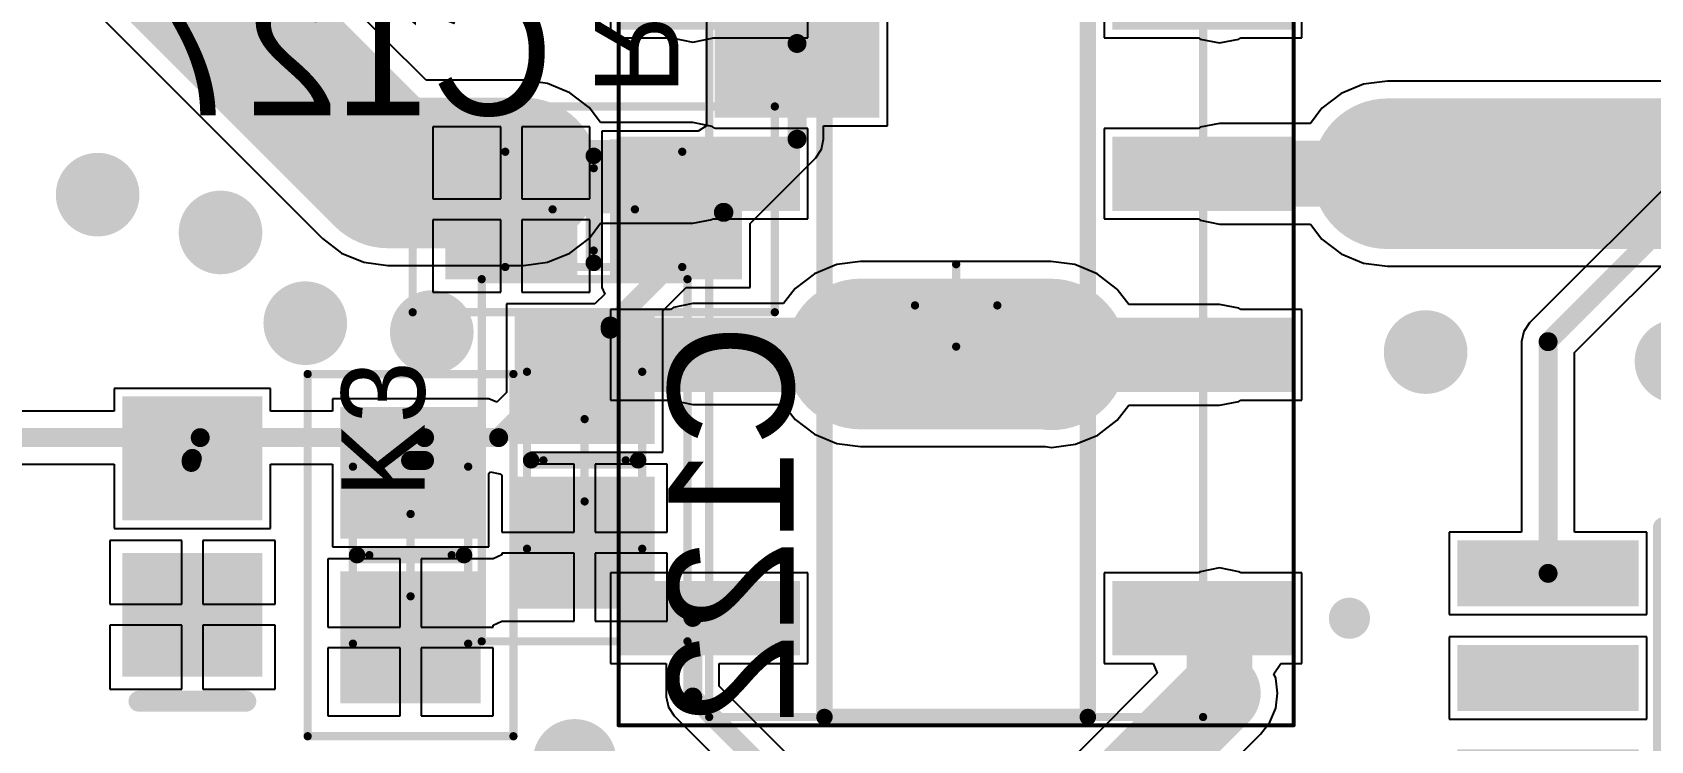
# Model space of a CAD drawing. Header units: millimetres. Extents: x 0 to 7.36, y -3.03 to 0.
# Drawn here: x 1.686 to 2.46, y -0.959 to -0.62 of the extents above; entities that cross this region are included whole.
import ezdxf

# ---------------------------------------------------------------- set-up
doc = ezdxf.new("R2010")
doc.units = ezdxf.units.MM
doc.header["$MEASUREMENT"] = 0
for name, color, linetype in [('BottomLayer', 5, 'Continuous'), ('BottomOverlay', 54, 'Continuous'), ('BottomPaste', 16, 'Continuous'), ('BottomSolder', 6, 'Continuous'), ('Mechanical13', 56, 'Continuous'), ('Mechanical15', 56, 'Continuous'), ('MultiLayer', 9, 'Continuous'), ('TopLayer', 1, 'Continuous'), ('TopOverlay', 2, 'Continuous'), ('TopPaste', 8, 'Continuous'), ('TopSolder', 216, 'Continuous'), ('ViaHoleLayer', 16, 'Continuous')]:
    doc.layers.add(name, color=color, linetype=linetype)

# ---------------------------------------------------------------- blocks, each defined once
blk = doc.blocks.new('6_0805_M_B_1')
at = {"layer": 'BottomLayer'}
for points in [[(-0.06693, 0.02953), (-0.06693, -0.02953), (-0.01181, 0.02953), (-0.01181, -0.02953)], [(0.01181, 0.02953), (0.01181, -0.02953), (0.06693, 0.02953), (0.06693, -0.02953)]]:
    blk.add_solid(points, dxfattribs=at)
at = {"layer": 'BottomOverlay', "const_width": 0.00787}
blk.add_lwpolyline([(0, -0.02559), (0, 0.02559)], dxfattribs=at)
at = {"layer": 'BottomOverlay', "const_width": 0.00394}
for points in [[(-0.00197, 0.02559, 1), (0.00197, 0.02559, 1)], [(-0.00197, -0.02559, 1), (0.00197, -0.02559, 1)]]:
    blk.add_lwpolyline(points, format="xyb", close=True, dxfattribs=at)
at = {"layer": 'BottomPaste'}
for points in [[(-0.06693, 0.02953), (-0.06693, -0.02953), (-0.01181, 0.02953), (-0.01181, -0.02953)], [(0.01181, 0.02953), (0.01181, -0.02953), (0.06693, 0.02953), (0.06693, -0.02953)]]:
    blk.add_solid(points, dxfattribs=at)
at = {"layer": 'BottomSolder'}
for points in [[(-0.07093, 0.03353), (-0.07093, -0.03353), (-0.00781, 0.03353), (-0.00781, -0.03353)], [(0.00781, 0.03353), (0.00781, -0.03353), (0.07093, 0.03353), (0.07093, -0.03353)]]:
    blk.add_solid(points, dxfattribs=at)
at = {"layer": 'Mechanical13', "const_width": 0.00394}
for points in [[(-0.04232, 0.02756), (0.04232, 0.02756)], [(-0.04232, -0.02756), (-0.04232, 0.02756)], [(0.04232, -0.02756), (0.04232, 0.02756)], [(-0.04232, -0.02756), (0.04232, -0.02756)]]:
    blk.add_lwpolyline(points, dxfattribs=at)
at = {"layer": 'Mechanical13', "const_width": 0.00197}
for points in [[(-0.04331, 0.02756, 1), (-0.04134, 0.02756, 1)], [(-0.04331, 0.02756, 1), (-0.04134, 0.02756, 1)], [(0.04134, 0.02756, 1), (0.04331, 0.02756, 1)], [(0.04134, 0.02756, 1), (0.04331, 0.02756, 1)], [(-0.04331, -0.02756, 1), (-0.04134, -0.02756, 1)], [(-0.04331, -0.02756, 1), (-0.04134, -0.02756, 1)], [(0.04134, -0.02756, 1), (0.04331, -0.02756, 1)], [(0.04134, -0.02756, 1), (0.04331, -0.02756, 1)]]:
    blk.add_lwpolyline(points, format="xyb", close=True, dxfattribs=at)
at = {"layer": 'Mechanical15', "const_width": 0.00394}
for points in [[(-0.08661, 0.04921), (0.08661, 0.04921)], [(-0.08661, -0.04921), (-0.08661, 0.04921)], [(0.08661, -0.04921), (0.08661, 0.04921)], [(0, -0.01969), (0, 0.01969)], [(-0.01969, 0), (0.01969, 0)], [(-0.08661, -0.04921), (0.08661, -0.04921)]]:
    blk.add_lwpolyline(points, dxfattribs=at)
at = {"layer": 'Mechanical15', "const_width": 0.00197}
for points in [[(-0.0876, 0.04921, 1), (-0.08563, 0.04921, 1)], [(-0.0876, 0.04921, 1), (-0.08563, 0.04921, 1)], [(0.08563, 0.04921, 1), (0.0876, 0.04921, 1)], [(0.08563, 0.04921, 1), (0.0876, 0.04921, 1)], [(-0.00098, 0.01969, 1), (0.00098, 0.01969, 1)], [(-0.02067, 0, 1), (-0.0187, 0, 1)], [(0.0187, 0, 1), (0.02067, 0, 1)], [(-0.00098, -0.01969, 1), (0.00098, -0.01969, 1)], [(-0.0876, -0.04921, 1), (-0.08563, -0.04921, 1)], [(-0.0876, -0.04921, 1), (-0.08563, -0.04921, 1)], [(0.08563, -0.04921, 1), (0.0876, -0.04921, 1)], [(0.08563, -0.04921, 1), (0.0876, -0.04921, 1)]]:
    blk.add_lwpolyline(points, format="xyb", close=True, dxfattribs=at)
blk = doc.blocks.new('6_0805_M_B_2')
at = {"layer": 'BottomLayer'}
for points in [[(-0.06693, 0.02953), (-0.06693, -0.02953), (-0.01181, 0.02953), (-0.01181, -0.02953)], [(0.01181, 0.02953), (0.01181, -0.02953), (0.06693, 0.02953), (0.06693, -0.02953)]]:
    blk.add_solid(points, dxfattribs=at)
at = {"layer": 'BottomOverlay', "const_width": 0.00787}
blk.add_lwpolyline([(0, 0.02559), (0, -0.02559)], dxfattribs=at)
at = {"layer": 'BottomOverlay', "const_width": 0.00394}
for points in [[(-0.00197, 0.02559, 1), (0.00197, 0.02559, 1)], [(-0.00197, -0.02559, 1), (0.00197, -0.02559, 1)]]:
    blk.add_lwpolyline(points, format="xyb", close=True, dxfattribs=at)
at = {"layer": 'BottomPaste'}
for points in [[(-0.06693, 0.02953), (-0.06693, -0.02953), (-0.01181, 0.02953), (-0.01181, -0.02953)], [(0.01181, 0.02953), (0.01181, -0.02953), (0.06693, 0.02953), (0.06693, -0.02953)]]:
    blk.add_solid(points, dxfattribs=at)
at = {"layer": 'BottomSolder'}
for points in [[(-0.07093, 0.03353), (-0.07093, -0.03353), (-0.00781, 0.03353), (-0.00781, -0.03353)], [(0.00781, 0.03353), (0.00781, -0.03353), (0.07093, 0.03353), (0.07093, -0.03353)]]:
    blk.add_solid(points, dxfattribs=at)
at = {"layer": 'Mechanical13', "const_width": 0.00394}
for points in [[(-0.04232, 0.02756), (-0.04232, -0.02756)], [(-0.04232, 0.02756), (0.04232, 0.02756)], [(0.04232, 0.02756), (0.04232, -0.02756)], [(-0.04232, -0.02756), (0.04232, -0.02756)]]:
    blk.add_lwpolyline(points, dxfattribs=at)
at = {"layer": 'Mechanical13', "const_width": 0.00197}
for points in [[(-0.04331, 0.02756, 1), (-0.04134, 0.02756, 1)], [(-0.04331, 0.02756, 1), (-0.04134, 0.02756, 1)], [(0.04134, 0.02756, 1), (0.04331, 0.02756, 1)], [(0.04134, 0.02756, 1), (0.04331, 0.02756, 1)], [(-0.04331, -0.02756, 1), (-0.04134, -0.02756, 1)], [(-0.04331, -0.02756, 1), (-0.04134, -0.02756, 1)], [(0.04134, -0.02756, 1), (0.04331, -0.02756, 1)], [(0.04134, -0.02756, 1), (0.04331, -0.02756, 1)]]:
    blk.add_lwpolyline(points, format="xyb", close=True, dxfattribs=at)
at = {"layer": 'Mechanical15', "const_width": 0.00394}
for points in [[(-0.08661, 0.04921), (-0.08661, -0.04921)], [(-0.08661, 0.04921), (0.08661, 0.04921)], [(0.08661, 0.04921), (0.08661, -0.04921)], [(0, 0.01969), (0, -0.01969)], [(-0.01969, 0), (0.01969, 0)], [(-0.08661, -0.04921), (0.08661, -0.04921)]]:
    blk.add_lwpolyline(points, dxfattribs=at)
at = {"layer": 'Mechanical15', "const_width": 0.00197}
for points in [[(-0.0876, 0.04921, 1), (-0.08563, 0.04921, 1)], [(-0.0876, 0.04921, 1), (-0.08563, 0.04921, 1)], [(0.08563, 0.04921, 1), (0.0876, 0.04921, 1)], [(0.08563, 0.04921, 1), (0.0876, 0.04921, 1)], [(-0.00098, 0.01969, 1), (0.00098, 0.01969, 1)], [(-0.02067, 0, 1), (-0.0187, 0, 1)], [(0.0187, 0, 1), (0.02067, 0, 1)], [(-0.00098, -0.01969, 1), (0.00098, -0.01969, 1)], [(-0.0876, -0.04921, 1), (-0.08563, -0.04921, 1)], [(-0.0876, -0.04921, 1), (-0.08563, -0.04921, 1)], [(0.08563, -0.04921, 1), (0.0876, -0.04921, 1)], [(0.08563, -0.04921, 1), (0.0876, -0.04921, 1)]]:
    blk.add_lwpolyline(points, format="xyb", close=True, dxfattribs=at)
blk = doc.blocks.new('TECO_SMT_8_V_37')
at = {"layer": 'Mechanical13', "const_width": 0.00394}
for points in [[(0.11811, 0.19685), (-0.11811, 0.19685)], [(-0.11811, 0.19685), (-0.11811, -0.19685)], [(0.11811, 0.19685), (0.11811, -0.19685)], [(0.11811, -0.19685), (-0.11811, -0.19685)]]:
    blk.add_lwpolyline(points, dxfattribs=at)
at = {"layer": 'Mechanical13', "const_width": 0.00197}
for points in [[(-0.11909, 0.19685, 1), (-0.11713, 0.19685, 1)], [(-0.11909, 0.19685, 1), (-0.11713, 0.19685, 1)], [(0.11713, 0.19685, 1), (0.11909, 0.19685, 1)], [(0.11713, 0.19685, 1), (0.11909, 0.19685, 1)], [(-0.11909, -0.19685, 1), (-0.11713, -0.19685, 1)], [(-0.11909, -0.19685, 1), (-0.11713, -0.19685, 1)], [(0.11713, -0.19685, 1), (0.11909, -0.19685, 1)], [(0.11713, -0.19685, 1), (0.11909, -0.19685, 1)]]:
    blk.add_lwpolyline(points, format="xyb", close=True, dxfattribs=at)
at = {"layer": 'Mechanical15'}
for points, const_width in [([(0.16142, 0.20079), (-0.16142, 0.20079)], 0.00197), ([(-0.16142, 0.20079), (-0.16142, -0.20079)], 0.00197), ([(0.16142, 0.20079), (0.16142, -0.20079)], 0.00197), ([(0, 0.01969), (0, -0.01969)], 0.00394), ([(0.01969, 0), (-0.01969, 0)], 0.00394), ([(0.16142, -0.20079), (-0.16142, -0.20079)], 0.00197)]:
    blk.add_lwpolyline(points, dxfattribs=dict(at, const_width=const_width))
for points, const_width in [([(-0.16191, 0.20079, 1), (-0.16093, 0.20079, 1)], 0.000984), ([(-0.16191, 0.20079, 1), (-0.16093, 0.20079, 1)], 0.000984), ([(0.16093, 0.20079, 1), (0.16191, 0.20079, 1)], 0.000984), ([(0.16093, 0.20079, 1), (0.16191, 0.20079, 1)], 0.000984), ([(-0.00098, 0.01969, 1), (0.00098, 0.01969, 1)], 0.00197), ([(-0.02067, 0, 1), (-0.0187, 0, 1)], 0.00197), ([(0.0187, 0, 1), (0.02067, 0, 1)], 0.00197), ([(-0.00098, -0.01969, 1), (0.00098, -0.01969, 1)], 0.00197), ([(-0.16191, -0.20079, 1), (-0.16093, -0.20079, 1)], 0.000984), ([(-0.16191, -0.20079, 1), (-0.16093, -0.20079, 1)], 0.000984), ([(0.16093, -0.20079, 1), (0.16191, -0.20079, 1)], 0.000984), ([(0.16093, -0.20079, 1), (0.16191, -0.20079, 1)], 0.000984)]:
    blk.add_lwpolyline(points, format="xyb", close=True, dxfattribs=dict(at, const_width=const_width))
at = {"layer": 'TopLayer'}
for points in [[(-0.07874, 0.16339), (-0.15748, 0.16339), (-0.07874, 0.13583), (-0.15748, 0.13583)], [(0.15748, 0.16339), (0.07874, 0.16339), (0.15748, 0.13583), (0.07874, 0.13583)], [(-0.07874, 0.0374), (-0.15748, 0.0374), (-0.07874, 0.00984), (-0.15748, 0.00984)], [(0.15748, 0.0374), (0.07874, 0.0374), (0.15748, 0.00984), (0.07874, 0.00984)], [(-0.07874, -0.04921), (-0.15748, -0.04921), (-0.07874, -0.07677), (-0.15748, -0.07677)], [(0.15748, -0.04921), (0.07874, -0.04921), (0.15748, -0.07677), (0.07874, -0.07677)], [(-0.07874, -0.13583), (-0.15748, -0.13583), (-0.07874, -0.16339), (-0.15748, -0.16339)], [(0.15748, -0.13583), (0.07874, -0.13583), (0.15748, -0.16339), (0.07874, -0.16339)]]:
    blk.add_solid(points, dxfattribs=at)
at = {"layer": 'TopOverlay', "const_width": 0.00787}
for points in [[(0.06299, 0.19685), (-0.06299, 0.19685)], [(-0.06299, 0.19685), (-0.06299, -0.19685)], [(0.06299, 0.19685), (0.06299, -0.19685)], [(0.06299, -0.19685), (-0.06299, -0.19685)]]:
    blk.add_lwpolyline(points, dxfattribs=at)
at = {"layer": 'TopOverlay'}
for points, const_width in [([(-0.06496, 0.19685, 1), (-0.06102, 0.19685, 1)], 0.00394), ([(-0.06496, 0.19685, 1), (-0.06102, 0.19685, 1)], 0.00394), ([(0.06102, 0.19685, 1), (0.06496, 0.19685, 1)], 0.00394), ([(0.06102, 0.19685, 1), (0.06496, 0.19685, 1)], 0.00394), ([(-0.18319, 0.14961, 1), (-0.19303, 0.14961, 1)], 0.00984), ([(-0.19549, 0.14961, 1), (-0.19057, 0.14961, 1)], 0.00492), ([(-0.18565, 0.14961, 1), (-0.18073, 0.14961, 1)], 0.00492), ([(-0.06496, -0.19685, 1), (-0.06102, -0.19685, 1)], 0.00394), ([(-0.06496, -0.19685, 1), (-0.06102, -0.19685, 1)], 0.00394), ([(0.06102, -0.19685, 1), (0.06496, -0.19685, 1)], 0.00394), ([(0.06102, -0.19685, 1), (0.06496, -0.19685, 1)], 0.00394)]:
    blk.add_lwpolyline(points, format="xyb", close=True, dxfattribs=dict(at, const_width=const_width))
at = {"layer": 'TopPaste'}
for points in [[(-0.07874, 0.16339), (-0.15748, 0.16339), (-0.07874, 0.13583), (-0.15748, 0.13583)], [(0.15748, 0.16339), (0.07874, 0.16339), (0.15748, 0.13583), (0.07874, 0.13583)], [(-0.07874, 0.0374), (-0.15748, 0.0374), (-0.07874, 0.00984), (-0.15748, 0.00984)], [(0.15748, 0.0374), (0.07874, 0.0374), (0.15748, 0.00984), (0.07874, 0.00984)], [(-0.07874, -0.04921), (-0.15748, -0.04921), (-0.07874, -0.07677), (-0.15748, -0.07677)], [(0.15748, -0.04921), (0.07874, -0.04921), (0.15748, -0.07677), (0.07874, -0.07677)], [(-0.07874, -0.13583), (-0.15748, -0.13583), (-0.07874, -0.16339), (-0.15748, -0.16339)], [(0.15748, -0.13583), (0.07874, -0.13583), (0.15748, -0.16339), (0.07874, -0.16339)]]:
    blk.add_solid(points, dxfattribs=at)
at = {"layer": 'TopSolder'}
for points in [[(-0.07474, 0.16739), (-0.16148, 0.16739), (-0.07474, 0.13183), (-0.16148, 0.13183)], [(0.16148, 0.16739), (0.07474, 0.16739), (0.16148, 0.13183), (0.07474, 0.13183)], [(-0.07474, 0.0414), (-0.16148, 0.0414), (-0.07474, 0.00584), (-0.16148, 0.00584)], [(0.16148, 0.0414), (0.07474, 0.0414), (0.16148, 0.00584), (0.07474, 0.00584)], [(-0.07474, -0.04521), (-0.16148, -0.04521), (-0.07474, -0.08077), (-0.16148, -0.08077)], [(0.16148, -0.04521), (0.07474, -0.04521), (0.16148, -0.08077), (0.07474, -0.08077)], [(-0.07474, -0.13183), (-0.16148, -0.13183), (-0.07474, -0.16739), (-0.16148, -0.16739)], [(0.16148, -0.13183), (0.07474, -0.13183), (0.16148, -0.16739), (0.07474, -0.16739)]]:
    blk.add_solid(points, dxfattribs=at)
blk = doc.blocks.new('ULN2003BDR_B_96')
at = {"layer": 'BottomLayer'}
for points in [[(-0.14567, 0.16319), (-0.06693, 0.16319), (-0.14567, 0.18681), (-0.06693, 0.18681)], [(0.06693, 0.16319), (0.14567, 0.16319), (0.06693, 0.18681), (0.14567, 0.18681)], [(-0.14567, 0.11319), (-0.06693, 0.11319), (-0.14567, 0.13681), (-0.06693, 0.13681)], [(0.06693, 0.11319), (0.14567, 0.11319), (0.06693, 0.13681), (0.14567, 0.13681)], [(-0.14567, 0.06319), (-0.06693, 0.06319), (-0.14567, 0.08681), (-0.06693, 0.08681)], [(0.06693, 0.06319), (0.14567, 0.06319), (0.06693, 0.08681), (0.14567, 0.08681)], [(-0.14567, 0.01319), (-0.06693, 0.01319), (-0.14567, 0.03681), (-0.06693, 0.03681)], [(0.06693, 0.01319), (0.14567, 0.01319), (0.06693, 0.03681), (0.14567, 0.03681)], [(-0.14567, -0.03681), (-0.06693, -0.03681), (-0.14567, -0.01319), (-0.06693, -0.01319)], [(0.06693, -0.03681), (0.14567, -0.03681), (0.06693, -0.01319), (0.14567, -0.01319)], [(-0.14567, -0.08681), (-0.06693, -0.08681), (-0.14567, -0.06319), (-0.06693, -0.06319)], [(0.06693, -0.08681), (0.14567, -0.08681), (0.06693, -0.06319), (0.14567, -0.06319)], [(-0.14567, -0.13681), (-0.06693, -0.13681), (-0.14567, -0.11319), (-0.06693, -0.11319)], [(0.06693, -0.13681), (0.14567, -0.13681), (0.06693, -0.11319), (0.14567, -0.11319)], [(-0.14567, -0.18681), (-0.06693, -0.18681), (-0.14567, -0.16319), (-0.06693, -0.16319)], [(0.06693, -0.18681), (0.14567, -0.18681), (0.06693, -0.16319), (0.14567, -0.16319)]]:
    blk.add_solid(points, dxfattribs=at)
at = {"layer": 'BottomOverlay', "const_width": 0.01}
for points in [[(0.05119, 0.19683), (-0.05119, 0.19683)], [(-0.05119, 0.19683), (-0.05119, -0.19683)], [(0.05119, 0.19683), (0.05119, -0.19683)], [(-0.01969, -0.19683), (-0.05119, -0.19683)], [(0.05119, -0.19683), (0.01969, -0.19683)]]:
    blk.add_lwpolyline(points, dxfattribs=at)
at = {"layer": 'BottomOverlay', "const_width": 0.005}
for points in [[(-0.05369, 0.19683, 1), (-0.04869, 0.19683, 1)], [(-0.05369, 0.19683, 1), (-0.04869, 0.19683, 1)], [(0.04869, 0.19683, 1), (0.05369, 0.19683, 1)], [(0.04869, 0.19683, 1), (0.05369, 0.19683, 1)], [(-0.05369, -0.19683, 1), (-0.04869, -0.19683, 1)], [(-0.05369, -0.19683, 1), (-0.04869, -0.19683, 1)], [(-0.02219, -0.19683, 1), (-0.01719, -0.19683, 1)], [(-0.02219, -0.19685, 1), (-0.01719, -0.19685, 1)], [(0.01719, -0.19683, 1), (0.02219, -0.19683, 1)], [(0.01719, -0.19685, 1), (0.02219, -0.19685, 1)], [(0.04869, -0.19683, 1), (0.05369, -0.19683, 1)], [(0.04869, -0.19683, 1), (0.05369, -0.19683, 1)]]:
    blk.add_lwpolyline(points, format="xyb", close=True, dxfattribs=at)
at = {"layer": 'BottomOverlay', "const_width": 0.01}
blk.add_lwpolyline([(-0.01969, -0.19685, -1), (0.01969, -0.19685)], format="xyb", dxfattribs=at)
at = {"layer": 'BottomPaste'}
for points in [[(-0.14567, 0.16319), (-0.06693, 0.16319), (-0.14567, 0.18681), (-0.06693, 0.18681)], [(0.06693, 0.16319), (0.14567, 0.16319), (0.06693, 0.18681), (0.14567, 0.18681)], [(-0.14567, 0.11319), (-0.06693, 0.11319), (-0.14567, 0.13681), (-0.06693, 0.13681)], [(0.06693, 0.11319), (0.14567, 0.11319), (0.06693, 0.13681), (0.14567, 0.13681)], [(-0.14567, 0.06319), (-0.06693, 0.06319), (-0.14567, 0.08681), (-0.06693, 0.08681)], [(0.06693, 0.06319), (0.14567, 0.06319), (0.06693, 0.08681), (0.14567, 0.08681)], [(-0.14567, 0.01319), (-0.06693, 0.01319), (-0.14567, 0.03681), (-0.06693, 0.03681)], [(0.06693, 0.01319), (0.14567, 0.01319), (0.06693, 0.03681), (0.14567, 0.03681)], [(-0.14567, -0.03681), (-0.06693, -0.03681), (-0.14567, -0.01319), (-0.06693, -0.01319)], [(0.06693, -0.03681), (0.14567, -0.03681), (0.06693, -0.01319), (0.14567, -0.01319)], [(-0.14567, -0.08681), (-0.06693, -0.08681), (-0.14567, -0.06319), (-0.06693, -0.06319)], [(0.06693, -0.08681), (0.14567, -0.08681), (0.06693, -0.06319), (0.14567, -0.06319)], [(-0.14567, -0.13681), (-0.06693, -0.13681), (-0.14567, -0.11319), (-0.06693, -0.11319)], [(0.06693, -0.13681), (0.14567, -0.13681), (0.06693, -0.11319), (0.14567, -0.11319)], [(-0.14567, -0.18681), (-0.06693, -0.18681), (-0.14567, -0.16319), (-0.06693, -0.16319)], [(0.06693, -0.18681), (0.14567, -0.18681), (0.06693, -0.16319), (0.14567, -0.16319)]]:
    blk.add_solid(points, dxfattribs=at)
at = {"layer": 'BottomSolder'}
for points in [[(-0.14967, 0.15919), (-0.06293, 0.15919), (-0.14967, 0.19081), (-0.06293, 0.19081)], [(0.06293, 0.15919), (0.14967, 0.15919), (0.06293, 0.19081), (0.14967, 0.19081)], [(-0.14967, 0.10919), (-0.06293, 0.10919), (-0.14967, 0.14081), (-0.06293, 0.14081)], [(0.06293, 0.10919), (0.14967, 0.10919), (0.06293, 0.14081), (0.14967, 0.14081)], [(-0.14967, 0.05919), (-0.06293, 0.05919), (-0.14967, 0.09081), (-0.06293, 0.09081)], [(0.06293, 0.05919), (0.14967, 0.05919), (0.06293, 0.09081), (0.14967, 0.09081)], [(-0.14967, 0.00919), (-0.06293, 0.00919), (-0.14967, 0.04081), (-0.06293, 0.04081)], [(0.06293, 0.00919), (0.14967, 0.00919), (0.06293, 0.04081), (0.14967, 0.04081)], [(-0.14967, -0.04081), (-0.06293, -0.04081), (-0.14967, -0.00919), (-0.06293, -0.00919)], [(0.06293, -0.04081), (0.14967, -0.04081), (0.06293, -0.00919), (0.14967, -0.00919)], [(-0.14967, -0.09081), (-0.06293, -0.09081), (-0.14967, -0.05919), (-0.06293, -0.05919)], [(0.06293, -0.09081), (0.14967, -0.09081), (0.06293, -0.05919), (0.14967, -0.05919)], [(-0.14967, -0.14081), (-0.06293, -0.14081), (-0.14967, -0.10919), (-0.06293, -0.10919)], [(0.06293, -0.14081), (0.14967, -0.14081), (0.06293, -0.10919), (0.14967, -0.10919)], [(-0.14967, -0.19081), (-0.06293, -0.19081), (-0.14967, -0.15919), (-0.06293, -0.15919)], [(0.06293, -0.19081), (0.14967, -0.19081), (0.06293, -0.15919), (0.14967, -0.15919)]]:
    blk.add_solid(points, dxfattribs=at)
blk = doc.blocks.new('RES_1206_B_170')
at = {"layer": 'BottomLayer'}
for points in [[(-0.08661, -0.03543), (-0.02362, -0.03543), (-0.08661, 0.03543), (-0.02362, 0.03543)], [(0.02362, -0.03543), (0.08661, -0.03543), (0.02362, 0.03543), (0.08661, 0.03543)]]:
    blk.add_solid(points, dxfattribs=at)
at = {"layer": 'BottomOverlay', "const_width": 0.01}
for points in [[(-0.01178, 0.03146), (0.01178, 0.03146)], [(-0.01178, -0.03146), (0.01178, -0.03146)]]:
    blk.add_lwpolyline(points, dxfattribs=at)
at = {"layer": 'BottomOverlay', "const_width": 0.005}
for points in [[(-0.01428, 0.03146, 1), (-0.00928, 0.03146, 1)], [(0.00928, 0.03146, 1), (0.01428, 0.03146, 1)], [(-0.01428, -0.03146, 1), (-0.00928, -0.03146, 1)], [(0.00928, -0.03146, 1), (0.01428, -0.03146, 1)]]:
    blk.add_lwpolyline(points, format="xyb", close=True, dxfattribs=at)
at = {"layer": 'BottomPaste'}
for points in [[(-0.08661, -0.03543), (-0.02362, -0.03543), (-0.08661, 0.03543), (-0.02362, 0.03543)], [(0.02362, -0.03543), (0.08661, -0.03543), (0.02362, 0.03543), (0.08661, 0.03543)]]:
    blk.add_solid(points, dxfattribs=at)
at = {"layer": 'BottomSolder'}
for points in [[(-0.09061, -0.03943), (-0.01962, -0.03943), (-0.09061, 0.03943), (-0.01962, 0.03943)], [(0.01962, -0.03943), (0.09061, -0.03943), (0.01962, 0.03943), (0.09061, 0.03943)]]:
    blk.add_solid(points, dxfattribs=at)
blk = doc.blocks.new('CAP_0805_B_237')
at = {"layer": 'BottomLayer'}
for points in [[(-0.05511, -0.02953), (-0.00393, -0.02953), (-0.05511, 0.02953), (-0.00393, 0.02953)], [(0.0197, -0.02953), (0.07088, -0.02953), (0.0197, 0.02953), (0.07088, 0.02953)]]:
    blk.add_solid(points, dxfattribs=at)
at = {"layer": 'BottomOverlay', "const_width": 0.01}
blk.add_lwpolyline([(-0.07088, 0.02557), (-0.07088, -0.02557)], dxfattribs=at)
at = {"layer": 'BottomOverlay', "const_width": 0.005}
for points in [[(-0.07338, 0.02557, 1), (-0.06838, 0.02557, 1)], [(-0.07338, -0.02557, 1), (-0.06838, -0.02557, 1)]]:
    blk.add_lwpolyline(points, format="xyb", close=True, dxfattribs=at)
at = {"layer": 'BottomPaste'}
for points in [[(-0.05511, -0.02953), (-0.00393, -0.02953), (-0.05511, 0.02953), (-0.00393, 0.02953)], [(0.0197, -0.02953), (0.07088, -0.02953), (0.0197, 0.02953), (0.07088, 0.02953)]]:
    blk.add_solid(points, dxfattribs=at)
at = {"layer": 'BottomSolder'}
for points in [[(-0.05911, -0.03353), (0.00007, -0.03353), (-0.05911, 0.03353), (0.00007, 0.03353)], [(0.0157, -0.03353), (0.07488, -0.03353), (0.0157, 0.03353), (0.07488, 0.03353)]]:
    blk.add_solid(points, dxfattribs=at)
blk = doc.blocks.new('6_0805_M_B_238')
at = {"layer": 'BottomLayer'}
for points in [[(-0.06693, 0.02953), (-0.06693, -0.02953), (-0.01181, 0.02953), (-0.01181, -0.02953)], [(0.01181, 0.02953), (0.01181, -0.02953), (0.06693, 0.02953), (0.06693, -0.02953)]]:
    blk.add_solid(points, dxfattribs=at)
at = {"layer": 'BottomOverlay', "const_width": 0.00787}
blk.add_lwpolyline([(0, 0.02559), (0, -0.02559)], dxfattribs=at)
at = {"layer": 'BottomOverlay', "const_width": 0.00394}
for points in [[(-0.00197, 0.02559, 1), (0.00197, 0.02559, 1)], [(-0.00197, -0.02559, 1), (0.00197, -0.02559, 1)]]:
    blk.add_lwpolyline(points, format="xyb", close=True, dxfattribs=at)
at = {"layer": 'BottomPaste'}
for points in [[(-0.06693, 0.02953), (-0.06693, -0.02953), (-0.01181, 0.02953), (-0.01181, -0.02953)], [(0.01181, 0.02953), (0.01181, -0.02953), (0.06693, 0.02953), (0.06693, -0.02953)]]:
    blk.add_solid(points, dxfattribs=at)
at = {"layer": 'BottomSolder'}
for points in [[(-0.07093, 0.03353), (-0.07093, -0.03353), (-0.00781, 0.03353), (-0.00781, -0.03353)], [(0.00781, 0.03353), (0.00781, -0.03353), (0.07093, 0.03353), (0.07093, -0.03353)]]:
    blk.add_solid(points, dxfattribs=at)
at = {"layer": 'Mechanical13', "const_width": 0.00394}
for points in [[(-0.04232, 0.02756), (-0.04232, -0.02756)], [(-0.04232, 0.02756), (0.04232, 0.02756)], [(0.04232, 0.02756), (0.04232, -0.02756)], [(-0.04232, -0.02756), (0.04232, -0.02756)]]:
    blk.add_lwpolyline(points, dxfattribs=at)
at = {"layer": 'Mechanical13', "const_width": 0.00197}
for points in [[(-0.04331, 0.02756, 1), (-0.04134, 0.02756, 1)], [(-0.04331, 0.02756, 1), (-0.04134, 0.02756, 1)], [(0.04134, 0.02756, 1), (0.04331, 0.02756, 1)], [(0.04134, 0.02756, 1), (0.04331, 0.02756, 1)], [(-0.04331, -0.02756, 1), (-0.04134, -0.02756, 1)], [(-0.04331, -0.02756, 1), (-0.04134, -0.02756, 1)], [(0.04134, -0.02756, 1), (0.04331, -0.02756, 1)], [(0.04134, -0.02756, 1), (0.04331, -0.02756, 1)]]:
    blk.add_lwpolyline(points, format="xyb", close=True, dxfattribs=at)
at = {"layer": 'Mechanical15', "const_width": 0.00394}
for points in [[(-0.08661, 0.04921), (-0.08661, -0.04921)], [(-0.08661, 0.04921), (0.08661, 0.04921)], [(0.08661, 0.04921), (0.08661, -0.04921)], [(0, 0.01969), (0, -0.01969)], [(-0.01969, 0), (0.01969, 0)], [(-0.08661, -0.04921), (0.08661, -0.04921)]]:
    blk.add_lwpolyline(points, dxfattribs=at)
at = {"layer": 'Mechanical15', "const_width": 0.00197}
for points in [[(-0.0876, 0.04921, 1), (-0.08563, 0.04921, 1)], [(-0.0876, 0.04921, 1), (-0.08563, 0.04921, 1)], [(0.08563, 0.04921, 1), (0.0876, 0.04921, 1)], [(0.08563, 0.04921, 1), (0.0876, 0.04921, 1)], [(-0.00098, 0.01969, 1), (0.00098, 0.01969, 1)], [(-0.02067, 0, 1), (-0.0187, 0, 1)], [(0.0187, 0, 1), (0.02067, 0, 1)], [(-0.00098, -0.01969, 1), (0.00098, -0.01969, 1)], [(-0.0876, -0.04921, 1), (-0.08563, -0.04921, 1)], [(-0.0876, -0.04921, 1), (-0.08563, -0.04921, 1)], [(0.08563, -0.04921, 1), (0.0876, -0.04921, 1)], [(0.08563, -0.04921, 1), (0.0876, -0.04921, 1)]]:
    blk.add_lwpolyline(points, format="xyb", close=True, dxfattribs=at)

msp = doc.modelspace()

# ---------------------------------------------------------------- linework, layer by layer
at = {"layer": 'BottomLayer'}
for p, q in [((2.0083, -0.58629), (2.0083, -0.66503)), ((2.09492, -0.66503), (2.09492, -0.58629)), ((2.58052, -0.58072), (2.40191, -0.75933)), ((2.42349, -0.77351), (2.6021, -0.5949)), ((1.91, -0.66547), (1.87744, -0.66547)), ((1.87744, -0.66547), (1.87744, -0.7)), ((1.91, -0.7), (1.91, -0.66547)), ((1.95256, -0.66547), (1.92, -0.66547)), ((1.92, -0.66547), (1.92, -0.7)), ((1.95256, -0.7), (1.95256, -0.66547)), ((2.0083, -0.66503), (2.00437, -0.6676)), ((2.06425, -0.67143), (2.06425, -0.66503)), ((2.06425, -0.66503), (2.09492, -0.66503)), ((2.00437, -0.6676), (1.95831, -0.6676)), ((1.95831, -0.6676), (1.95831, -0.7424)), ((2.06329, -0.67626), (2.06425, -0.67143)), ((2.02917, -0.71174), (2.06055, -0.68037)), ((2.06055, -0.68037), (2.06329, -0.67626)), ((1.87744, -0.7), (1.91, -0.7)), ((1.92, -0.7), (1.95256, -0.7)), ((1.91, -0.71), (1.87744, -0.71)), ((1.87744, -0.71), (1.87744, -0.74453)), ((1.91, -0.74453), (1.91, -0.71)), ((1.95256, -0.71), (1.92, -0.71)), ((1.92, -0.71), (1.92, -0.74453)), ((1.95256, -0.74453), (1.95256, -0.71)), ((2.02917, -0.7424), (2.02917, -0.71174)), ((1.95831, -0.7424), (1.95831, -0.7424)), ((1.95831, -0.7424), (1.95961, -0.74554)), ((1.9874, -0.75352), (1.99852, -0.7424)), ((1.99852, -0.7424), (2.02917, -0.7424)), ((1.87744, -0.74453), (1.91, -0.74453)), ((1.95496, -0.7502), (1.9126, -0.7502)), ((1.9126, -0.7502), (1.9126, -0.79256)), ((1.92, -0.74453), (1.95256, -0.74453)), ((1.95961, -0.74554), (1.95496, -0.7502)), ((1.9874, -0.82106), (1.9874, -0.75352)), ((2.39916, -0.76343), (2.3982, -0.76827)), ((2.40191, -0.75933), (2.39916, -0.76343)), ((2.3982, -0.76827), (2.3982, -0.85941)), ((2.42349, -0.85941), (2.42349, -0.77351)), ((1.7998, -0.79062), (1.725, -0.79062)), ((1.725, -0.79062), (1.725, -0.80152)), ((1.7998, -0.80152), (1.7998, -0.79062)), ((1.90415, -0.79557), (1.82935, -0.79557)), ((1.82935, -0.79557), (1.82935, -0.80152)), ((1.908, -0.79716), (1.90415, -0.79557)), ((1.90415, -0.79557), (1.90415, -0.79557)), ((1.9126, -0.79256), (1.908, -0.79716)), ((1.725, -0.80152), (1.66618, -0.80152)), ((1.82935, -0.80152), (1.7998, -0.80152)), ((1.66618, -0.82681), (1.725, -0.82681)), ((1.725, -0.82681), (1.725, -0.85755)), ((1.7998, -0.85755), (1.7998, -0.82681)), ((1.7998, -0.82681), (1.82935, -0.82681)), ((1.82935, -0.82681), (1.82935, -0.86643)), ((1.92363, -0.82181), (1.92416, -0.82106)), ((1.92624, -0.82681), (1.92363, -0.82181)), ((1.92416, -0.82106), (1.9874, -0.82106)), ((1.945, -0.82681), (1.92624, -0.82681)), ((1.945, -0.85937), (1.945, -0.82681)), ((1.98953, -0.82681), (1.955, -0.82681)), ((1.955, -0.82681), (1.955, -0.85937)), ((1.98953, -0.85937), (1.98953, -0.82681)), ((1.90415, -0.83126), (1.90487, -0.83059)), ((1.90415, -0.86643), (1.90415, -0.83126)), ((1.90487, -0.83059), (1.90953, -0.83142)), ((1.90953, -0.83142), (1.91037, -0.83209)), ((1.91037, -0.83209), (1.91047, -0.83226)), ((1.91047, -0.83226), (1.91047, -0.85937)), ((1.725, -0.85755), (1.7998, -0.85755)), ((1.7574, -0.8633), (1.72287, -0.8633)), ((1.72287, -0.8633), (1.72287, -0.89389)), ((1.7574, -0.89389), (1.7574, -0.8633)), ((1.80193, -0.8633), (1.7674, -0.8633)), ((1.7674, -0.8633), (1.7674, -0.89389)), ((1.80193, -0.89389), (1.80193, -0.8633)), ((1.82935, -0.86643), (1.90415, -0.86643)), ((1.91047, -0.85937), (1.945, -0.85937)), ((1.955, -0.85937), (1.98953, -0.85937)), ((2.3982, -0.85941), (2.3636, -0.85941)), ((2.3636, -0.85941), (2.3636, -0.89878)), ((2.45809, -0.85941), (2.42349, -0.85941)), ((2.45809, -0.89878), (2.45809, -0.85941)), ((1.86175, -0.87218), (1.82722, -0.87218)), ((1.82722, -0.87218), (1.82722, -0.90474)), ((1.86175, -0.90474), (1.86175, -0.87218)), ((1.90547, -0.87218), (1.87175, -0.87218)), ((1.87175, -0.87218), (1.87175, -0.90474)), ((1.90628, -0.87218), (1.90547, -0.87218)), ((1.91047, -0.87023), (1.90628, -0.87218)), ((1.945, -0.86937), (1.91047, -0.86937)), ((1.91047, -0.86937), (1.91047, -0.87023)), ((1.945, -0.90193), (1.945, -0.86937)), ((1.98953, -0.86937), (1.955, -0.86937)), ((1.955, -0.86937), (1.955, -0.90193)), ((1.98953, -0.90193), (1.98953, -0.86937)), ((1.72287, -0.89389), (1.7574, -0.89389)), ((1.7674, -0.89389), (1.80193, -0.89389)), ((1.7574, -0.90389), (1.72287, -0.90389)), ((1.72287, -0.90389), (1.72287, -0.93448)), ((1.7574, -0.93448), (1.7574, -0.90389)), ((1.80193, -0.90389), (1.7674, -0.90389)), ((1.7674, -0.90389), (1.7674, -0.93448)), ((1.80193, -0.93448), (1.80193, -0.90389)), ((1.82722, -0.90474), (1.86175, -0.90474)), ((1.87175, -0.90474), (1.90628, -0.90474)), ((1.90628, -0.90388), (1.91047, -0.90193)), ((1.90628, -0.90474), (1.90628, -0.90388)), ((1.91047, -0.90193), (1.91128, -0.90193)), ((1.91128, -0.90193), (1.945, -0.90193)), ((1.955, -0.90193), (1.98953, -0.90193)), ((2.3636, -0.89878), (2.45809, -0.89878)), ((2.45809, -0.90941), (2.3636, -0.90941)), ((2.3636, -0.90941), (2.3636, -0.94878)), ((2.45809, -0.94878), (2.45809, -0.90941)), ((1.86175, -0.91474), (1.82722, -0.91474)), ((1.82722, -0.91474), (1.82722, -0.9473)), ((1.86175, -0.9473), (1.86175, -0.91474)), ((1.90628, -0.91474), (1.87175, -0.91474)), ((1.87175, -0.91474), (1.87175, -0.9473)), ((1.90628, -0.9473), (1.90628, -0.91474)), ((1.72287, -0.93448), (1.7574, -0.93448)), ((1.7674, -0.93448), (1.80193, -0.93448)), ((1.82722, -0.9473), (1.86175, -0.9473)), ((1.87175, -0.9473), (1.90628, -0.9473)), ((2.3636, -0.94878), (2.45809, -0.94878))]:
    msp.add_line(p, q, dxfattribs=at)
at = {"layer": 'BottomLayer', "const_width": 0.00906}
for points in [[(2.41085, -0.76827), (2.59316, -0.58596)], [(2.05161, -0.67143), (2.05161, -0.62566)], [(2.01662, -0.70642), (2.05161, -0.67143)], [(1.96227, -0.76077), (2.01662, -0.70642)], [(2.01637, -0.70642), (2.01662, -0.70642)], [(1.90887, -0.81416), (1.96227, -0.76077)], [(1.96227, -0.76234), (1.96227, -0.76077)], [(2.41085, -0.87909), (2.41085, -0.76827)], [(1.38763, -0.81416), (1.76615, -0.81416)], [(1.7624, -0.82409), (1.76615, -0.81416)], [(1.76615, -0.81416), (1.87347, -0.81416)], [(1.87347, -0.82508), (1.87347, -0.81416)], [(1.87347, -0.81416), (1.90887, -0.81416)], [(1.76186, -0.82463), (1.7624, -0.82409)], [(1.76186, -0.82603), (1.76186, -0.82463)], [(1.86675, -0.82508), (1.87347, -0.82508)]]:
    msp.add_lwpolyline(points, dxfattribs=at)
at = {"layer": 'BottomLayer'}
for points, const_width in [([(2.04935, -0.62566, 1), (2.05387, -0.62566, 1)], 0.00453), ([(2.04935, -0.67143, 1), (2.05387, -0.67143, 1)], 0.00453), ([(2.04935, -0.67143, 1), (2.05387, -0.67143, 1)], 0.00453), ([(1.70708, -0.69796, 1), (1.72708, -0.69796, 1)], 0.02), ([(1.76585, -0.71604, 1), (1.78585, -0.71604, 1)], 0.02), ([(2.0141, -0.70642, 1), (2.01863, -0.70642, 1)], 0.00453), ([(2.01435, -0.70642, 1), (2.01888, -0.70642, 1)], 0.00453), ([(2.01435, -0.70642, 1), (2.01888, -0.70642, 1)], 0.00453), ([(2.01435, -0.70642, 1), (2.01888, -0.70642, 1)], 0.00453), ([(1.80639, -0.75943, 1), (1.82639, -0.75943, 1)], 0.02), ([(1.86691, -0.7637, 1), (1.88691, -0.7637, 1)], 0.02), ([(1.96, -0.76077, 1), (1.96453, -0.76077, 1)], 0.00453), ([(1.96, -0.76077, 1), (1.96453, -0.76077, 1)], 0.00453), ([(1.96, -0.76077, 1), (1.96453, -0.76077, 1)], 0.00453), ([(1.96, -0.76234, 1), (1.96453, -0.76234, 1)], 0.00453), ([(2.34227, -0.77326, 1), (2.36227, -0.77326, 1)], 0.02), ([(2.46226, -0.77762, 1), (2.48226, -0.77762, 1)], 0.02), ([(2.40858, -0.76827, 1), (2.41311, -0.76827, 1)], 0.00453), ([(2.40858, -0.76827, 1), (2.41311, -0.76827, 1)], 0.00453), ([(1.76389, -0.81416, 1), (1.76841, -0.81416, 1)], 0.00453), ([(1.76389, -0.81416, 1), (1.76841, -0.81416, 1)], 0.00453), ([(1.76389, -0.81416, 1), (1.76841, -0.81416, 1)], 0.00453), ([(1.8712, -0.81416, 1), (1.87573, -0.81416, 1)], 0.00453), ([(1.8712, -0.81416, 1), (1.87573, -0.81416, 1)], 0.00453), ([(1.8712, -0.81416, 1), (1.87573, -0.81416, 1)], 0.00453), ([(1.90661, -0.81416, 1), (1.91114, -0.81416, 1)], 0.00453), ([(1.90661, -0.81416, 1), (1.91114, -0.81416, 1)], 0.00453), ([(1.75959, -0.82463, 1), (1.76412, -0.82463, 1)], 0.00453), ([(1.75959, -0.82463, 1), (1.76412, -0.82463, 1)], 0.00453), ([(1.76013, -0.82409, 1), (1.76466, -0.82409, 1)], 0.00453), ([(1.76013, -0.82409, 1), (1.76466, -0.82409, 1)], 0.00453), ([(1.75959, -0.82603, 1), (1.76412, -0.82603, 1)], 0.00453), ([(1.86449, -0.82508, 1), (1.86902, -0.82508, 1)], 0.00453), ([(1.8712, -0.82508, 1), (1.87573, -0.82508, 1)], 0.00453), ([(1.8712, -0.82508, 1), (1.87573, -0.82508, 1)], 0.00453), ([(2.40858, -0.87909, 1), (2.41311, -0.87909, 1)], 0.00453), ([(1.93526, -0.96877, 1), (1.95526, -0.96877, 1)], 0.02)]:
    msp.add_lwpolyline(points, format="xyb", close=True, dxfattribs=dict(at, const_width=const_width))
at = {"layer": 'MultiLayer', "const_width": 0.02}
for points in [[(1.70708, -0.69796, 1), (1.72708, -0.69796, 1)], [(1.76585, -0.71604, 1), (1.78585, -0.71604, 1)], [(1.80639, -0.75943, 1), (1.82639, -0.75943, 1)], [(1.86691, -0.7637, 1), (1.88691, -0.7637, 1)], [(2.34227, -0.77326, 1), (2.36227, -0.77326, 1)], [(2.46226, -0.77762, 1), (2.48226, -0.77762, 1)], [(1.93526, -0.96877, 1), (1.95526, -0.96877, 1)]]:
    msp.add_lwpolyline(points, format="xyb", close=True, dxfattribs=at)
at = {"layer": 'TopLayer'}
for p, q in [((1.87424, -0.64328), (1.32743, -0.09648)), ((1.27779, -0.17206), (1.82459, -0.71886)), ((1.96236, -0.57968), (1.96236, -0.62299)), ((2.05685, -0.62299), (2.05685, -0.57968)), ((2.19858, -0.57968), (2.19858, -0.62299)), ((2.29307, -0.62299), (2.29307, -0.57968)), ((1.96236, -0.62299), (1.99221, -0.62299)), ((1.99221, -0.62299), (1.99251, -0.62319)), ((1.99251, -0.62319), (2.00173, -0.62503)), ((2.00173, -0.62503), (2.01095, -0.62319)), ((2.01095, -0.62319), (2.01125, -0.62299)), ((2.01125, -0.62299), (2.05685, -0.62299)), ((2.19858, -0.62299), (2.24359, -0.62299)), ((2.24359, -0.62299), (2.24448, -0.62359)), ((2.24448, -0.62359), (2.2537, -0.62542)), ((2.2537, -0.62542), (2.26291, -0.62359)), ((2.26291, -0.62359), (2.26381, -0.62299)), ((2.26381, -0.62299), (2.29307, -0.62299)), ((1.92082, -0.64328), (1.87424, -0.64328)), ((1.93228, -0.64479), (1.92082, -0.64328)), ((1.94296, -0.64921), (1.93228, -0.64479)), ((1.95213, -0.65625), (1.94296, -0.64921)), ((2.31187, -0.6496), (2.3027, -0.65664)), ((2.32255, -0.64518), (2.31187, -0.6496)), ((2.33401, -0.64367), (2.32255, -0.64518)), ((2.51092, -0.64367), (2.33401, -0.64367)), ((1.95767, -0.66347), (1.95213, -0.65625)), ((2.3027, -0.65664), (2.29716, -0.66386)), ((2.00173, -0.66347), (1.95767, -0.66347)), ((2.01095, -0.6653), (2.00173, -0.66347)), ((2.01243, -0.6663), (2.01095, -0.6653)), ((2.2537, -0.66386), (2.24448, -0.6657)), ((2.29716, -0.66386), (2.2537, -0.66386)), ((2.05685, -0.6663), (2.01243, -0.6663)), ((2.05685, -0.7096), (2.05685, -0.6663)), ((2.24359, -0.6663), (2.19858, -0.6663)), ((2.19858, -0.6663), (2.19858, -0.7096)), ((2.24448, -0.6657), (2.24359, -0.6663)), ((1.95213, -0.71886), (1.95767, -0.71164)), ((1.95767, -0.71164), (2.00173, -0.71164)), ((2.00173, -0.71164), (2.01095, -0.70981)), ((2.01095, -0.70981), (2.01125, -0.7096)), ((2.01125, -0.7096), (2.05685, -0.7096)), ((2.19858, -0.7096), (2.24359, -0.7096)), ((2.24359, -0.7096), (2.24448, -0.7102)), ((2.24448, -0.7102), (2.2537, -0.71203)), ((2.2537, -0.71203), (2.29716, -0.71203)), ((2.29716, -0.71203), (2.3027, -0.71926)), ((1.82459, -0.71886), (1.83376, -0.7259)), ((1.94296, -0.7259), (1.95213, -0.71886)), ((2.3027, -0.71926), (2.31187, -0.72629)), ((1.83376, -0.7259), (1.84444, -0.73032)), ((1.93228, -0.73032), (1.94296, -0.7259)), ((2.31187, -0.72629), (2.32255, -0.73072)), ((1.84444, -0.73032), (1.8559, -0.73183)), ((1.8559, -0.73183), (1.92082, -0.73183)), ((1.92082, -0.73183), (1.93228, -0.73032)), ((2.07058, -0.7314), (2.05991, -0.73582)), ((2.08204, -0.72989), (2.07058, -0.7314)), ((2.17299, -0.72989), (2.08204, -0.72989)), ((2.18445, -0.7314), (2.17299, -0.72989)), ((2.19513, -0.73582), (2.18445, -0.7314)), ((2.32255, -0.73072), (2.33401, -0.73223)), ((2.33401, -0.73223), (2.52926, -0.73223)), ((2.05074, -0.74286), (2.04519, -0.75008)), ((2.05991, -0.73582), (2.05074, -0.74286)), ((2.2043, -0.74286), (2.19513, -0.73582)), ((2.20469, -0.74325), (2.2043, -0.74286)), ((2.00173, -0.75008), (1.99251, -0.75192)), ((2.04519, -0.75008), (2.00173, -0.75008)), ((2.21023, -0.75048), (2.20469, -0.74325)), ((2.2537, -0.75048), (2.21023, -0.75048)), ((2.26291, -0.75231), (2.2537, -0.75048)), ((1.99103, -0.75291), (1.96236, -0.75291)), ((1.96236, -0.75291), (1.96236, -0.79622)), ((1.99251, -0.75192), (1.99103, -0.75291)), ((2.26381, -0.75291), (2.26291, -0.75231)), ((2.29307, -0.75291), (2.26381, -0.75291)), ((2.29307, -0.79622), (2.29307, -0.75291)), ((1.96236, -0.79622), (1.99221, -0.79622)), ((1.99221, -0.79622), (1.99251, -0.79642)), ((1.99251, -0.79642), (2.00173, -0.79825)), ((2.2537, -0.79865), (2.26291, -0.79681)), ((2.26291, -0.79681), (2.26381, -0.79622)), ((2.26381, -0.79622), (2.29307, -0.79622)), ((2.00173, -0.79825), (2.04519, -0.79825)), ((2.04519, -0.79825), (2.05074, -0.80548)), ((2.20469, -0.80587), (2.21023, -0.79865)), ((2.21023, -0.79865), (2.2537, -0.79865)), ((2.05074, -0.80548), (2.05991, -0.81251)), ((2.05991, -0.81251), (2.07058, -0.81694)), ((2.19552, -0.81291), (2.20469, -0.80587)), ((2.07058, -0.81694), (2.08204, -0.81845)), ((2.08204, -0.81845), (2.17039, -0.81845)), ((2.17039, -0.81845), (2.17338, -0.81884)), ((2.17338, -0.81884), (2.18484, -0.81733)), ((2.18484, -0.81733), (2.19552, -0.81291)), ((2.05685, -0.87889), (1.96236, -0.87889)), ((1.96236, -0.87889), (1.96236, -0.9222)), ((2.05685, -0.9222), (2.05685, -0.87889)), ((2.24359, -0.87889), (2.19858, -0.87889)), ((2.19858, -0.87889), (2.19858, -0.9222)), ((2.24448, -0.8783), (2.24359, -0.87889)), ((2.2537, -0.87646), (2.24448, -0.8783)), ((2.26291, -0.8783), (2.2537, -0.87646)), ((2.26381, -0.87889), (2.26291, -0.8783)), ((2.29307, -0.87889), (2.26381, -0.87889)), ((2.29307, -0.9222), (2.29307, -0.87889)), ((1.96236, -0.9222), (1.98908, -0.9222)), ((1.98908, -0.9222), (1.98908, -0.93821)), ((2.01437, -0.93297), (2.01437, -0.9222)), ((2.01437, -0.9222), (2.05685, -0.9222)), ((2.22392, -0.92682), (2.1859, -0.96484)), ((2.19858, -0.9222), (2.22201, -0.9222)), ((2.22201, -0.9222), (2.22392, -0.92682)), ((2.27973, -0.9272), (2.28307, -0.9222)), ((2.28055, -0.92916), (2.27973, -0.9272)), ((2.28307, -0.9222), (2.29307, -0.9222)), ((2.04625, -0.96484), (2.01437, -0.93297)), ((2.28149, -0.93636), (2.28055, -0.92916)), ((2.28055, -0.94355), (2.28149, -0.93636)), ((1.98908, -0.93821), (1.99005, -0.94305)), ((1.99005, -0.94305), (1.99005, -0.94305)), ((1.99005, -0.94305), (1.99279, -0.94715)), ((2.27777, -0.95026), (2.28055, -0.94355)), ((1.99279, -0.94715), (2.0323, -0.98666)), ((2.27335, -0.95601), (2.27777, -0.95026)), ((2.22128, -1.00809), (2.27335, -0.95601))]:
    msp.add_line(p, q, dxfattribs=at)
for points, const_width in [([(1.29613, -0.12778), (1.8559, -0.68756)], 0.07205), ([(1.8559, -0.68756), (1.92082, -0.68756)], 0.07205), ([(2.33401, -0.68795), (2.52926, -0.68795)], 0.07205), ([(1.92082, -0.68756), (2.00173, -0.68756)], 0.0315), ([(2.2537, -0.68795), (2.33401, -0.68795)], 0.0315), ([(2.08204, -0.77417), (2.17299, -0.77417)], 0.07205), ([(2.17299, -0.77417), (2.17338, -0.77456)], 0.07205), ([(2.00173, -0.77417), (2.08204, -0.77417)], 0.0315), ([(2.17338, -0.77456), (2.2537, -0.77456)], 0.0315), ([(2.2537, -0.93636), (2.2537, -0.90055)], 0.0315), ([(2.00173, -0.93821), (2.00173, -0.90015)], 0.00906), ([(2.18833, -1.00173), (2.2537, -0.93636)], 0.03937), ([(2.00173, -0.93821), (2.07167, -1.00815)], 0.00906)]:
    msp.add_lwpolyline(points, dxfattribs=dict(at, const_width=const_width))
for points, const_width in [([(1.83789, -0.68756, 1), (1.87391, -0.68756, 1)], 0.03602), ([(1.83789, -0.68756, 1), (1.87391, -0.68756, 1)], 0.03602), ([(1.90281, -0.68756, 1), (1.93883, -0.68756, 1)], 0.03602), ([(2.316, -0.68795, 1), (2.35202, -0.68795, 1)], 0.03602), ([(1.91295, -0.68756, 1), (1.9287, -0.68756, 1)], 0.01575), ([(1.99385, -0.68756, 1), (2.0096, -0.68756, 1)], 0.01575), ([(2.24582, -0.68795, 1), (2.26157, -0.68795, 1)], 0.01575), ([(2.32614, -0.68795, 1), (2.34189, -0.68795, 1)], 0.01575), ([(1.70708, -0.69796, 1), (1.72708, -0.69796, 1)], 0.02), ([(1.76585, -0.71604, 1), (1.78585, -0.71604, 1)], 0.02), ([(1.80639, -0.75943, 1), (1.82639, -0.75943, 1)], 0.02), ([(2.06403, -0.77417, 1), (2.10006, -0.77417, 1)], 0.03602), ([(2.15498, -0.77417, 1), (2.191, -0.77417, 1)], 0.03602), ([(2.15498, -0.77417, 1), (2.191, -0.77417, 1)], 0.03602), ([(2.15537, -0.77456, 1), (2.19139, -0.77456, 1)], 0.03602), ([(1.86691, -0.7637, 1), (1.88691, -0.7637, 1)], 0.02), ([(1.99385, -0.77417, 1), (2.0096, -0.77417, 1)], 0.01575), ([(2.07417, -0.77417, 1), (2.08992, -0.77417, 1)], 0.01575), ([(2.34227, -0.77326, 1), (2.36227, -0.77326, 1)], 0.02), ([(2.46226, -0.77762, 1), (2.48226, -0.77762, 1)], 0.02), ([(2.16551, -0.77456, 1), (2.18126, -0.77456, 1)], 0.01575), ([(2.24582, -0.77456, 1), (2.26157, -0.77456, 1)], 0.01575), ([(2.24582, -0.90055, 1), (2.26157, -0.90055, 1)], 0.01575), ([(1.99946, -0.90015, 1), (2.00399, -0.90015, 1)], 0.00453), ([(2.24385, -0.93636, 1), (2.26354, -0.93636, 1)], 0.01969), ([(2.24582, -0.93636, 1), (2.26157, -0.93636, 1)], 0.01575), ([(1.99946, -0.93821, 1), (2.00399, -0.93821, 1)], 0.00453), ([(1.99946, -0.93821, 1), (2.00399, -0.93821, 1)], 0.00453), ([(1.93526, -0.96877, 1), (1.95526, -0.96877, 1)], 0.02)]:
    msp.add_lwpolyline(points, format="xyb", close=True, dxfattribs=dict(at, const_width=const_width))
at = {"layer": 'ViaHoleLayer', "const_width": 0.00956}
for points in [[(1.7123, -0.69796, 1), (1.72186, -0.69796, 1)], [(1.77107, -0.71604, 1), (1.78063, -0.71604, 1)], [(1.81161, -0.75943, 1), (1.82117, -0.75943, 1)], [(1.87213, -0.7637, 1), (1.88169, -0.7637, 1)], [(2.34749, -0.77326, 1), (2.35705, -0.77326, 1)]]:
    msp.add_lwpolyline(points, format="xyb", close=True, dxfattribs=at)

# ---------------------------------------------------------------- block references
for name, p, rotation in [('RES_1206_B_170', (2.05161, -0.57054), 90), ('TECO_SMT_8_V_37', (2.12771, -0.75094), 180), ('6_0805_M_B_1', (1.95437, -0.705), 360), ('6_0805_M_B_2', (1.95, -0.825), 90), ('6_0805_M_B_238', (1.86675, -0.87037), 90), ('CAP_0805_B_237', (1.7624, -0.86937), 90), ('ULN2003BDR_B_96', (2.51715, -1.05409), 180)]:
    msp.add_blockref(name, p, dxfattribs=dict(rotation=rotation))

# ---------------------------------------------------------------- texts
at = {"layer": 'BottomOverlay', "text_generation_flag": 2}
for s, height, rotation, p in [('R39', 0.039894, 270, (1.955, -0.65)), ('C122', 0.06, 90, (2.05, -0.76))]:
    msp.add_text(s, height=height, rotation=rotation, dxfattribs=at).set_placement(p)
msp.add_text('C127', height=0.06, dxfattribs=at).set_placement((1.935, -0.66))
at = {"layer": 'TopOverlay'}
msp.add_text('K3', height=0.039894, rotation=90, dxfattribs=at).set_placement((1.87355, -0.84293))

doc.saveas('drawing.dxf')
